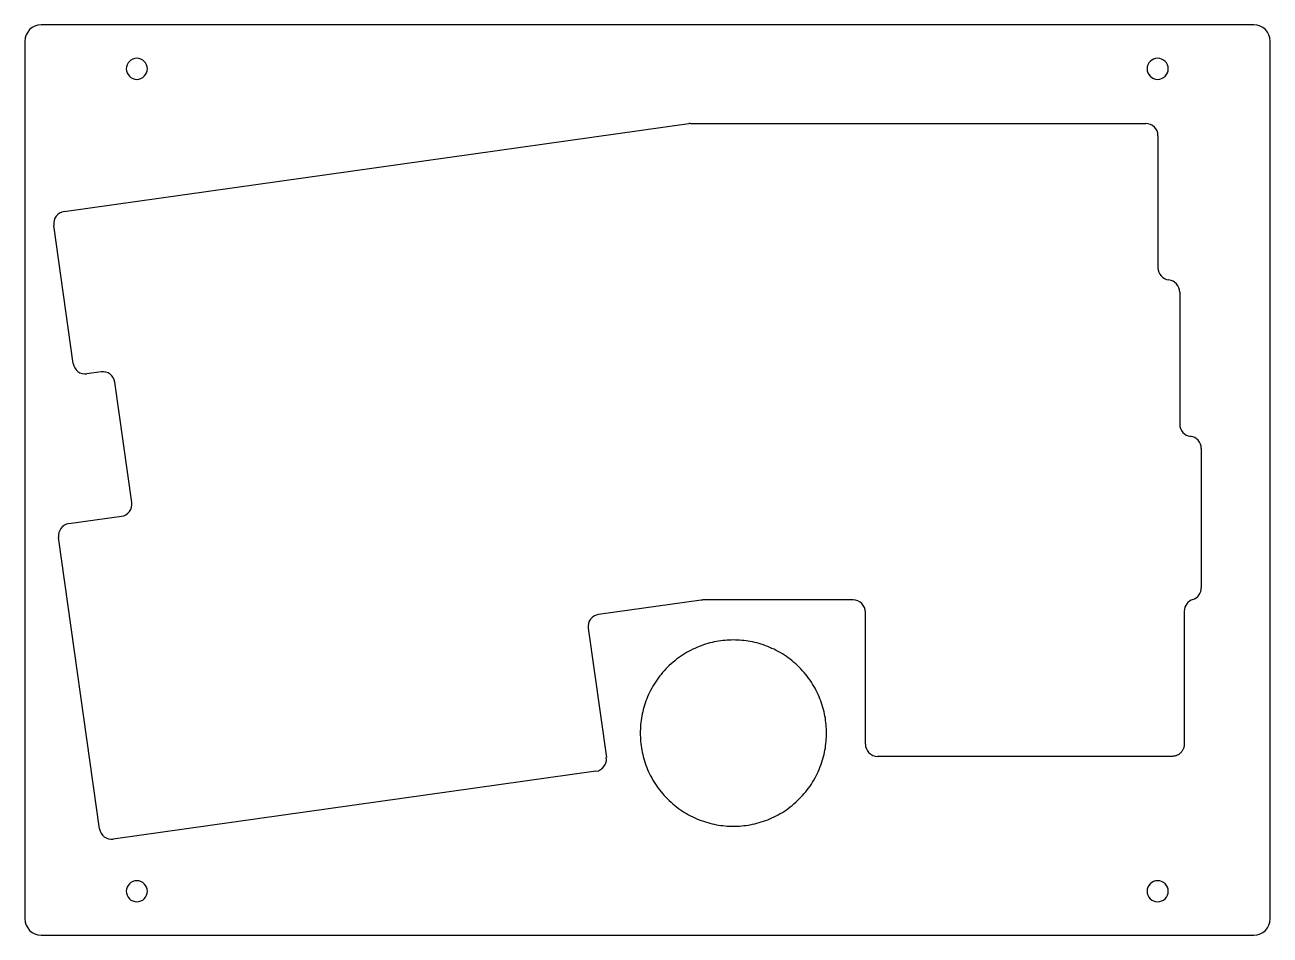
# Model space of a CAD drawing. Header units: millimetres. Extents: x 504 to 657, y -499 to -387.
import ezdxf

# ---------------------------------------------------------------- set-up
doc = ezdxf.new("R2010")
doc.units = ezdxf.units.MM
doc.layers.add('Default', color=7, linetype='Continuous')
doc.layers.add('预设值', color=7, linetype='Continuous')

# ---------------------------------------------------------------- blocks, each defined once
blk = doc.blocks.new('SE1')
at = {"layer": '预设值', "color": 7, "linetype": 'Continuous'}
for p, q in [((655.08, -387.16), (505.87, -387.16)), ((503.87, -389.16), (503.87, -497.17)), ((657.08, -497.17), (657.08, -389.16)), ((508.7, -410.14), (585.57, -399.31)), ((585.78, -399.3), (641.78, -399.3)), ((643.28, -400.8), (643.28, -417.05)), ((509.82, -428.81), (507.43, -411.83)), ((645.95, -420.04), (645.95, -436.3)), ((513.25, -429.85), (511.51, -430.09)), ((517.03, -445.93), (514.95, -431.12)), ((648.61, -439.28), (648.61, -456.43)), ((509.29, -448.53), (515.75, -447.62)), ((513.05, -486.07), (508.01, -450.22)), ((587.09, -457.94), (574.45, -459.72)), ((605.78, -457.93), (587.3, -457.93)), ((607.28, -475.67), (607.28, -459.43)), ((646.52, -459.29), (646.52, -475.67)), ((573.18, -461.41), (575.41, -477.31)), ((645.02, -477.17), (608.78, -477.17)), ((574.13, -479), (514.75, -487.35)), ((505.87, -499.17), (655.08, -499.17))]:
    blk.add_line(p, q, dxfattribs=at)
for centre, radius, start, end in [((505.87, -389.16), 2, 90, 180), ((655.08, -389.16), 2, 0, 90), ((585.78, -400.8), 1.5, 90, 98.0179), ((641.78, -400.8), 1.5, 0, 90), ((508.91, -411.62), 1.5, 98.0179, 188.0027), ((644.78, -417.05), 1.5, 180, 263.627), ((644.45, -420.04), 1.5, 0, 83.627), ((511.3, -428.61), 1.5, 188.0027, 277.9998), ((513.46, -431.33), 1.5, 8.0068, 97.9998), ((647.45, -436.3), 1.5, 180, 263.627), ((647.11, -439.28), 1.5, 0, 83.627), ((515.54, -446.14), 1.5, 278.006, 8.0068), ((509.5, -450.02), 1.5, 98.006, 188.0027), ((647.11, -456.43), 1.5, 287.4776, 0), ((587.3, -459.43), 1.5, 90, 98.0002), ((605.78, -459.43), 1.5, 0, 90), ((648.02, -459.29), 1.5, 107.4776, 180), ((574.66, -461.21), 1.5, 98.0002, 187.9979), ((608.78, -475.67), 1.5, 180, 270), ((573.92, -477.52), 1.5, 278.0008, 7.9979), ((514.54, -485.86), 1.5, 188.0027, 278.0008), ((505.87, -497.17), 2, 180, 270), ((655.08, -497.17), 2, 270, 360)]:
    blk.add_arc(centre, radius, start, end, dxfattribs=at)
for points in [[(518.94, -392.56), (518.94, -392.22), (518.81, -391.89), (518.32, -391.4), (517.99, -391.26), (517.64, -391.26), (517.3, -391.26), (516.97, -391.4), (516.48, -391.89), (516.34, -392.22), (516.34, -392.56)], [(644.54, -392.56), (644.54, -392.22), (644.4, -391.89), (643.91, -391.4), (643.58, -391.26), (643.24, -391.26), (642.89, -391.26), (642.56, -391.4), (642.08, -391.89), (641.94, -392.22), (641.94, -392.56)], [(516.34, -392.56), (516.34, -392.91), (516.48, -393.24), (516.97, -393.72), (517.3, -393.86), (517.64, -393.86), (517.99, -393.86), (518.32, -393.72), (518.81, -393.24), (518.94, -392.91), (518.94, -392.56)], [(641.94, -392.56), (641.94, -392.91), (642.08, -393.24), (642.56, -393.72), (642.89, -393.86), (643.24, -393.86), (643.58, -393.86), (643.91, -393.72), (644.4, -393.24), (644.54, -392.91), (644.54, -392.56)], [(518.94, -493.77), (518.94, -493.42), (518.81, -493.09), (518.32, -492.6), (517.99, -492.47), (517.64, -492.47), (517.3, -492.47), (516.97, -492.6), (516.48, -493.09), (516.34, -493.42), (516.34, -493.77)], [(644.54, -493.77), (644.54, -493.42), (644.4, -493.09), (643.91, -492.6), (643.58, -492.47), (643.24, -492.47), (642.89, -492.47), (642.56, -492.6), (642.08, -493.09), (641.94, -493.42), (641.94, -493.77)], [(516.34, -493.77), (516.34, -494.11), (516.48, -494.44), (516.97, -494.93), (517.3, -495.07), (517.64, -495.07), (517.99, -495.07), (518.32, -494.93), (518.81, -494.44), (518.94, -494.11), (518.94, -493.77)], [(641.94, -493.77), (641.94, -494.11), (642.08, -494.44), (642.56, -494.93), (642.89, -495.07), (643.24, -495.07), (643.58, -495.07), (643.91, -494.93), (644.4, -494.44), (644.54, -494.11), (644.54, -493.77)]]:
    blk.add_open_spline(points, degree=3, knots=[0, 0, 0, 0, 0.25, 0.25, 0.5, 0.5, 0.5, 0.75, 0.75, 1, 1, 1, 1], dxfattribs=at)
blk.add_rational_spline([(579.58, -474.31), (579.58, -462.85), (591.04, -462.85), (602.5, -462.85), (602.5, -474.31), (602.5, -485.77), (591.04, -485.77), (579.58, -485.77), (579.58, -474.31)], [1, 0.707106781187, 1, 0.707106781187, 1, 0.707106781187, 1, 0.707106851018, 0.999999860338], degree=2, knots=[0, 0, 0, 0.25, 0.25, 0.5, 0.5, 0.75, 0.75, 1, 1, 1], dxfattribs=at)
blk.add_rational_spline([(646.52, -475.67), (646.52, -477.17), (645.02, -477.17)], [1, 0.707106781187, 1], degree=2, dxfattribs=at)
blk = doc.blocks.new('SE')
at = {"layer": 'Default'}
blk.add_blockref('SE1', (0, 0), dxfattribs=at)

msp = doc.modelspace()

# ---------------------------------------------------------------- block references
msp.add_blockref('SE', (0, 0))

doc.saveas('drawing.dxf')
